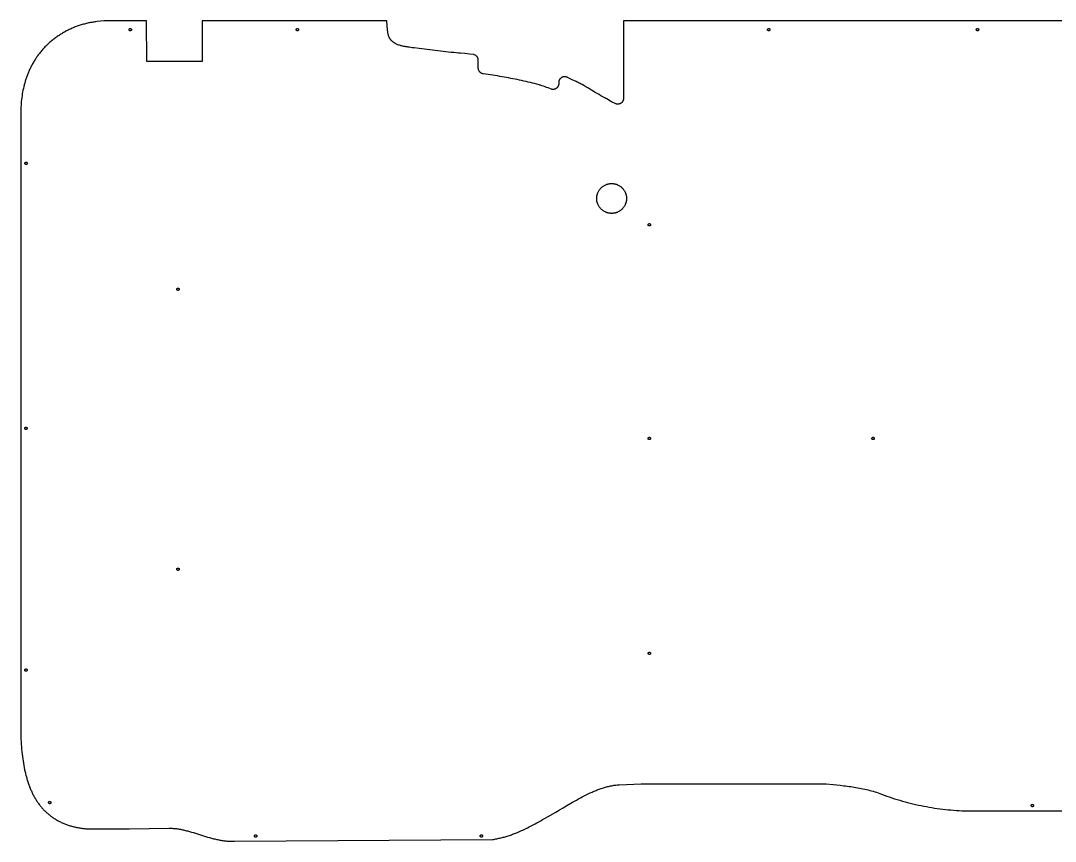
# Model space of a CAD drawing. Extents: x 139 to 9870, y -9196 to -71.
# Drawn here: x 4610 to 6344, y -2770 to -1395 of the extents above; entities that cross this region are included whole.
import ezdxf

# ---------------------------------------------------------------- set-up
doc = ezdxf.new("R2010")
doc.units = 0
doc.layers.add('Default_Layer', color=1, linetype='CONTINUOUS')

msp = doc.modelspace()

# ---------------------------------------------------------------- linework, layer by layer
at = {"layer": 'Default_Layer'}
msp.add_lwpolyline([(6407.9, -1394.9), (6014, -1394.8), (5620, -1394.8), (5619.9, -1458.7), (5619.9, -1524), (5619.9, -1524.8), (5619.9, -1525.5), (5619.8, -1526.2), (5619.7, -1526.9), (5619.5, -1527.5), (5619.4, -1528.2), (5619.2, -1528.8), (5618.9, -1529.3), (5618.6, -1529.9), (5618.3, -1530.4), (5618, -1530.9), (5617.6, -1531.4), (5617.3, -1531.8), (5616.9, -1532.2), (5616.4, -1532.6), (5616, -1533), (5615.5, -1533.3), (5615, -1533.6), (5614.5, -1533.8), (5614, -1534.1), (5613.5, -1534.3), (5612.9, -1534.4), (5612.4, -1534.6), (5611.8, -1534.6), (5611.3, -1534.7), (5610.7, -1534.7), (5610.1, -1534.7), (5609.5, -1534.7), (5608.9, -1534.6), (5608.4, -1534.5), (5607.8, -1534.3), (5607.2, -1534.1), (5600, -1530.6), (5591.8, -1525.9), (5591.9, -1525.8), (5590.2, -1525), (5588.6, -1524.1), (5585.4, -1522.3), (5582.2, -1520.5), (5579, -1518.7), (5575.9, -1516.8), (5572.7, -1514.9), (5566.4, -1511.1), (5563.2, -1509.2), (5560.1, -1507.3), (5556.9, -1505.5), (5553.7, -1503.7), (5550.5, -1501.9), (5548.9, -1501), (5547.3, -1500.2), (5545.6, -1499.3), (5544, -1498.5), (5542.4, -1497.7), (5540.7, -1496.9), (5533.9, -1493.7), (5527, -1490.4), (5526.5, -1490.1), (5526, -1489.9), (5525.6, -1489.7), (5525.2, -1489.5), (5524.5, -1489.2), (5523.9, -1489), (5523.2, -1488.9), (5522.8, -1488.8), (5522.3, -1488.7), (5521.8, -1488.7), (5521.3, -1488.7), (5520.7, -1488.7), (5519.9, -1488.8), (5519.2, -1488.9), (5518.4, -1489.1), (5517.9, -1489.3), (5517.3, -1489.5), (5516.7, -1489.8), (5516.2, -1490.1), (5515.7, -1490.4), (5515.2, -1490.8), (5514.7, -1491.2), (5514.2, -1491.6), (5513.8, -1492.1), (5513.4, -1492.5), (5513, -1493), (5512.7, -1493.6), (5512.4, -1494.1), (5512.1, -1494.7), (5511.9, -1495.2), (5511.7, -1495.8), (5511.6, -1496.2), (5511.5, -1496.6), (5511.4, -1497), (5511.4, -1497.5), (5511.4, -1499.9), (5511.4, -1501.7), (5511.2, -1502.4), (5511.1, -1503), (5510.9, -1503.6), (5510.6, -1504.1), (5510.4, -1504.6), (5510.1, -1505.2), (5509.8, -1505.7), (5509.4, -1506.1), (5509.1, -1506.6), (5508.6, -1507.1), (5508.1, -1507.6), (5507.6, -1508), (5507, -1508.4), (5506.5, -1508.7), (5505.9, -1509.1), (5505.2, -1509.3), (5504.6, -1509.6), (5503.9, -1509.8), (5503.2, -1509.9), (5502.4, -1510), (5502, -1510), (5501.5, -1510), (5500.9, -1510), (5500.2, -1510), (5499.6, -1509.9), (5499, -1509.7), (5499, -1509.7), (5496.4, -1508.7), (5493.7, -1507.6), (5491.1, -1506.6), (5488.4, -1505.7), (5485.8, -1504.7), (5483.3, -1503.9), (5480.8, -1503.1), (5479.6, -1502.7), (5478.4, -1502.4), (5474.4, -1501.3), (5470.5, -1500.3), (5467.3, -1499.4), (5464, -1498.6), (5460.3, -1497.7), (5456.6, -1496.9), (5452.8, -1496), (5449.1, -1495.2), (5445.5, -1494.4), (5441.9, -1493.6), (5438.3, -1492.9), (5434.6, -1492.2), (5431, -1491.5), (5427.4, -1490.8), (5423.7, -1490.1), (5420.1, -1489.5), (5416.3, -1488.8), (5412.4, -1488.2), (5408.6, -1487.5), (5404.8, -1486.9), (5400.9, -1486.3), (5397.1, -1485.8), (5393.2, -1485.2), (5389.4, -1484.7), (5384.6, -1484), (5384.2, -1483.9), (5383.8, -1483.8), (5383.4, -1483.6), (5383, -1483.5), (5382.6, -1483.3), (5382.2, -1483.1), (5381.8, -1482.9), (5381.5, -1482.7), (5381.1, -1482.5), (5380.8, -1482.2), (5380.4, -1482), (5380.1, -1481.7), (5379.8, -1481.4), (5379.5, -1481.1), (5379.2, -1480.8), (5378.9, -1480.5), (5378.6, -1480.2), (5378.4, -1479.8), (5378.2, -1479.5), (5377.9, -1479.1), (5377.7, -1478.7), (5377.5, -1478.4), (5377.3, -1478), (5377.2, -1477.6), (5377, -1477.2), (5376.9, -1476.8), (5376.8, -1476.3), (5376.7, -1475.9), (5376.7, -1475.5), (5376.6, -1475.1), (5376.6, -1474.6), (5376.6, -1474.2), (5376.6, -1473.9), (5376.6, -1462.7), (5376.6, -1460.6), (5376.6, -1460.6), (5376.6, -1460.2), (5376.5, -1459.3), (5376.3, -1458.7), (5376.2, -1458.2), (5376, -1457.6), (5375.7, -1457.1), (5375.5, -1456.6), (5375.2, -1456.1), (5374.9, -1455.6), (5374.5, -1455.1), (5374.1, -1454.6), (5373.5, -1454.1), (5373, -1453.6), (5372.4, -1453.1), (5371.8, -1452.7), (5371.1, -1452.4), (5370.4, -1452.1), (5369.8, -1451.8), (5369.3, -1451.7), (5368.9, -1451.6), (5361.6, -1450.8), (5354.2, -1450), (5347, -1449.3), (5343.5, -1449), (5340.2, -1448.7), (5335.8, -1448.3), (5331.3, -1447.9), (5326.8, -1447.5), (5322.4, -1447), (5317.9, -1446.5), (5313.4, -1446), (5304.5, -1444.9), (5295.6, -1443.8), (5286.6, -1442.7), (5277.7, -1441.6), (5268.8, -1440.5), (5267.4, -1440.3), (5266, -1440.1), (5263.3, -1439.7), (5260.5, -1439.2), (5259.2, -1439), (5257.8, -1438.8), (5256.5, -1438.6), (5255.2, -1438.5), (5253.9, -1438.3), (5252.5, -1438.1), (5251.2, -1437.8), (5249.9, -1437.5), (5248.5, -1437.2), (5247.2, -1436.9), (5245.9, -1436.5), (5244.5, -1436.1), (5243.2, -1435.7), (5241.9, -1435.2), (5240.7, -1434.6), (5239.4, -1434.1), (5238.2, -1433.5), (5237, -1432.8), (5235.9, -1432.1), (5235.3, -1431.7), (5234.8, -1431.4), (5234.2, -1431), (5233.7, -1430.6), (5233.2, -1430.2), (5232.7, -1429.7), (5232.2, -1429.3), (5231.7, -1428.8), (5231.2, -1428.4), (5230.8, -1427.9), (5230.4, -1427.4), (5229.9, -1426.9), (5229.5, -1426.3), (5229.1, -1425.8), (5228.7, -1425.2), (5228.4, -1424.7), (5228, -1424.1), (5227.7, -1423.5), (5227.4, -1422.9), (5227.1, -1422.3), (5226.8, -1421.6), (5226.5, -1421), (5226.3, -1420.3), (5226.1, -1419.6), (5225.8, -1418.9), (5225.7, -1418.1), (5225.5, -1417.4), (5225.4, -1416.6), (5225.2, -1415.9), (5225.1, -1415.1), (5223.7, -1403.5), (5223.1, -1394.9), (4913.9, -1394.9), (4913.8, -1463.4), (4821.1, -1463.4), (4820.4, -1395.2), (4748.9, -1394.9), (4737.5, -1396.4), (4735.7, -1396.6), (4733.9, -1396.8), (4732.1, -1397.1), (4730.4, -1397.3), (4728.6, -1397.6), (4726.8, -1398), (4725.1, -1398.3), (4723.3, -1398.7), (4721.6, -1399.1), (4719.8, -1399.5), (4718.1, -1399.9), (4716.3, -1400.4), (4714.6, -1400.8), (4712.9, -1401.3), (4711.2, -1401.8), (4709.5, -1402.4), (4707.7, -1402.9), (4706, -1403.5), (4704.3, -1404.1), (4702.7, -1404.8), (4701, -1405.4), (4699.3, -1406.1), (4697.6, -1406.8), (4696, -1407.5), (4694.3, -1408.2), (4692.7, -1408.9), (4691.1, -1409.7), (4689.4, -1410.5), (4687.8, -1411.3), (4686.2, -1412.1), (4684.6, -1413), (4683.1, -1413.9), (4681.5, -1414.7), (4679.9, -1415.6), (4678.4, -1416.6), (4676.9, -1417.5), (4675.3, -1418.5), (4673.8, -1419.5), (4672.3, -1420.4), (4670.8, -1421.5), (4669.4, -1422.5), (4667.9, -1423.6), (4666.5, -1424.6), (4665, -1425.7), (4663.6, -1426.8), (4662.2, -1427.9), (4660.8, -1429.1), (4659.5, -1430.3), (4658.1, -1431.4), (4656.8, -1432.6), (4655.5, -1433.8), (4654.2, -1435.1), (4652.9, -1436.3), (4651.6, -1437.6), (4650.3, -1438.8), (4649.1, -1440.1), (4647.9, -1441.5), (4646.7, -1442.8), (4645.5, -1444.1), (4644.3, -1445.5), (4643.2, -1446.9), (4642, -1448.2), (4640.9, -1449.7), (4639.8, -1451.1), (4638.9, -1452.3), (4638, -1453.6), (4637.1, -1454.9), (4636.2, -1456.2), (4635.3, -1457.5), (4634.4, -1458.8), (4633.6, -1460.1), (4632.8, -1461.5), (4631.9, -1462.8), (4631.1, -1464.2), (4630.4, -1465.6), (4629.6, -1466.9), (4628.8, -1468.3), (4628.1, -1469.7), (4627.4, -1471.1), (4626.6, -1472.5), (4626, -1473.9), (4625.3, -1475.4), (4624.6, -1476.8), (4624, -1478.2), (4623.3, -1479.7), (4622.7, -1481.1), (4622.1, -1482.6), (4621.5, -1484.1), (4620.9, -1485.5), (4620.4, -1487), (4619.8, -1488.5), (4619.3, -1490), (4618.8, -1491.5), (4618.3, -1493), (4617.8, -1494.5), (4617.3, -1496), (4616.9, -1497.6), (4616.4, -1499.1), (4616, -1500.6), (4615.6, -1502.1), (4615.2, -1503.7), (4614.8, -1505.2), (4614.1, -1508.3), (4613.4, -1511.4), (4612.8, -1514.5), (4612.3, -1517.6), (4611.8, -1520.8), (4611.3, -1523.9), (4611, -1527), (4610.6, -1530.2), (4610.4, -1533.3), (4610.2, -1536.5), (4610, -1539.6), (4609.9, -1542.7), (4609.9, -1545.9), (4609.7, -2070.1), (4609.6, -2594.4), (4610, -2594.4), (4610.1, -2598.7), (4610.3, -2603), (4610.6, -2607.2), (4610.9, -2611.4), (4611.2, -2615.5), (4611.6, -2619.6), (4612, -2623.6), (4612.5, -2627.5), (4613, -2631.4), (4613.5, -2635.2), (4614.1, -2639), (4614.7, -2642.7), (4615.4, -2646.3), (4616.2, -2649.9), (4617, -2653.5), (4617.4, -2655.2), (4617.8, -2656.9), (4618.2, -2658.7), (4618.7, -2660.4), (4619.1, -2662), (4619.6, -2663.7), (4620.1, -2665.4), (4620.6, -2667), (4621.1, -2668.6), (4621.6, -2670.2), (4622.1, -2671.8), (4622.7, -2673.4), (4623.2, -2675), (4623.8, -2676.5), (4624.4, -2678.1), (4625, -2679.6), (4625.6, -2681.1), (4626.2, -2682.6), (4626.8, -2684.1), (4627.5, -2685.5), (4628.1, -2687), (4628.8, -2688.4), (4629.5, -2689.8), (4630.2, -2691.2), (4630.9, -2692.6), (4631.6, -2693.9), (4632.4, -2695.3), (4633.1, -2696.6), (4633.9, -2697.9), (4634.7, -2699.2), (4635.5, -2700.5), (4636.3, -2701.8), (4637.1, -2703.1), (4637.9, -2704.3), (4638.8, -2705.5), (4639.6, -2706.7), (4640.5, -2707.9), (4641.4, -2709.1), (4642.3, -2710.2), (4643.2, -2711.4), (4644.2, -2712.5), (4645.1, -2713.6), (4646.1, -2714.7), (4647.1, -2715.8), (4648, -2716.9), (4649, -2717.9), (4650.1, -2718.9), (4651.1, -2720), (4652.1, -2721), (4653.2, -2721.9), (4654.3, -2722.9), (4655.4, -2723.8), (4656.5, -2724.8), (4657.6, -2725.7), (4658.8, -2726.6), (4659.9, -2727.5), (4661.1, -2728.3), (4662.3, -2729.2), (4663.5, -2730), (4664.7, -2730.8), (4665.9, -2731.6), (4667.1, -2732.4), (4668.4, -2733.2), (4669.7, -2733.9), (4671, -2734.7), (4672.3, -2735.4), (4673.6, -2736.1), (4674.9, -2736.7), (4676.3, -2737.4), (4677.7, -2738.1), (4679.1, -2738.7), (4680.5, -2739.3), (4681.9, -2739.9), (4683.3, -2740.5), (4684.8, -2741), (4686.2, -2741.6), (4687.7, -2742.1), (4689.2, -2742.6), (4690.7, -2743.1), (4692.2, -2743.6), (4693.8, -2744), (4695.4, -2744.5), (4696.9, -2744.9), (4698.5, -2745.3), (4700.2, -2745.7), (4701.8, -2746), (4703.4, -2746.4), (4705.1, -2746.7), (4706.8, -2747), (4708.5, -2747.3), (4710.2, -2747.6), (4711.9, -2747.9), (4713.7, -2748.1), (4715.5, -2748.3), (4717.2, -2748.6), (4719, -2748.7), (4720.9, -2748.9), (4722.7, -2749.1), (4791.5, -2749.1), (4858.3, -2747.8), (4858.3, -2747.7), (4860.1, -2747.8), (4861.8, -2747.8), (4863.6, -2747.9), (4865.3, -2748.1), (4867.1, -2748.2), (4868.8, -2748.4), (4870.5, -2748.6), (4872.3, -2748.9), (4874, -2749.1), (4875.7, -2749.4), (4877.4, -2749.7), (4879.1, -2750), (4880.9, -2750.4), (4882.6, -2750.8), (4884.3, -2751.2), (4886, -2751.6), (4887.6, -2752), (4889.3, -2752.4), (4892.7, -2753.3), (4896.1, -2754.3), (4899.4, -2755.3), (4902.8, -2756.3), (4906.1, -2757.4), (4912.8, -2759.5), (4916.2, -2760.5), (4919.5, -2761.6), (4922.9, -2762.6), (4926.2, -2763.6), (4929.6, -2764.5), (4933, -2765.4), (4934.7, -2765.8), (4936.4, -2766.2), (4938.1, -2766.6), (4939.8, -2767), (4941.5, -2767.4), (4943.2, -2767.7), (4944.9, -2768), (4946.6, -2768.3), (4948.3, -2768.6), (4950.1, -2768.8), (4951.8, -2769), (4953.5, -2769.2), (4955.3, -2769.4), (4957, -2769.5), (4958.8, -2769.6), (4960.6, -2769.7), (4962.3, -2769.8), (4964.1, -2769.8), (4965.9, -2769.8), (4967.7, -2769.7), (5400.4, -2766.8), (5400.4, -2766.7), (5402.2, -2766.5), (5404, -2766.2), (5405.8, -2765.9), (5407.6, -2765.5), (5409.4, -2765.2), (5411.1, -2764.8), (5412.9, -2764.4), (5414.7, -2764), (5416.4, -2763.5), (5418.2, -2763.1), (5419.9, -2762.6), (5421.7, -2762.1), (5423.4, -2761.6), (5425.2, -2761), (5426.9, -2760.5), (5428.6, -2759.9), (5430.3, -2759.3), (5432, -2758.7), (5433.7, -2758.1), (5435.4, -2757.5), (5437.1, -2756.8), (5438.8, -2756.2), (5442.2, -2754.8), (5445.5, -2753.4), (5448.9, -2751.9), (5452.2, -2750.4), (5455.5, -2748.9), (5458.8, -2747.3), (5462, -2745.7), (5465.3, -2744), (5468.5, -2742.3), (5471.7, -2740.6), (5474.9, -2738.8), (5478.1, -2737.1), (5481.3, -2735.3), (5484.4, -2733.5), (5487.6, -2731.7), (5493.9, -2728.1), (5506.3, -2720.9), (5509.4, -2719.1), (5512.5, -2717.3), (5518.8, -2713.6), (5525.1, -2709.8), (5531.5, -2706.1), (5534.7, -2704.2), (5537.9, -2702.4), (5541.1, -2700.6), (5544.4, -2698.7), (5547.6, -2697), (5550.9, -2695.2), (5554.2, -2693.5), (5557.5, -2691.9), (5560.8, -2690.2), (5564.1, -2688.7), (5565.8, -2687.9), (5567.5, -2687.2), (5569.1, -2686.4), (5570.8, -2685.7), (5572.5, -2685), (5574.2, -2684.4), (5575.9, -2683.7), (5577.6, -2683), (5579.3, -2682.4), (5581, -2681.8), (5582.7, -2681.2), (5584.5, -2680.7), (5586.2, -2680.1), (5587.9, -2679.6), (5589.7, -2679.1), (5591.4, -2678.6), (5593.1, -2678.2), (5594.9, -2677.7), (5596.6, -2677.3), (5598.4, -2677), (5600.2, -2676.6), (5602, -2676.3), (5603.7, -2676), (5605.5, -2675.7), (5607.3, -2675.5), (5609.1, -2675.3), (5610.9, -2675.1), (5612.7, -2674.9), (5649.6, -2673.7), (5959.5, -2673.7), (5959.7, -2673.7), (5971.4, -2674.8), (5977.2, -2675.3), (5983.1, -2676), (5989, -2676.6), (5992, -2677), (5994.9, -2677.3), (5997.9, -2677.7), (6000.8, -2678.1), (6003.7, -2678.6), (6006.7, -2679), (6009.6, -2679.5), (6012.5, -2680), (6015.5, -2680.5), (6018.4, -2681.1), (6021.3, -2681.7), (6024.2, -2682.3), (6027.1, -2683), (6029.9, -2683.7), (6032.8, -2684.4), (6035.6, -2685.2), (6038.5, -2686), (6041.3, -2686.8), (6044.1, -2687.7), (6046.9, -2688.7), (6049.7, -2689.7), (6052.5, -2690.7), (6056.8, -2692.4), (6061.1, -2694), (6065.4, -2695.5), (6069.8, -2697), (6074.1, -2698.4), (6078.5, -2699.8), (6082.9, -2701.1), (6087.3, -2702.4), (6091.8, -2703.7), (6096.2, -2704.8), (6100.6, -2706), (6105.1, -2707), (6109.6, -2708.1), (6114.1, -2709.1), (6118.6, -2710), (6123.1, -2710.9), (6127.6, -2711.7), (6132.1, -2712.5), (6136.7, -2713.3), (6141.2, -2714), (6145.8, -2714.6), (6150.3, -2715.2), (6154.9, -2715.8), (6159.5, -2716.3), (6164.1, -2716.8), (6168.7, -2717.2), (6173.2, -2717.6), (6177.8, -2718), (6182.4, -2718.3), (6187, -2718.5), (6191.6, -2718.7), (6196.2, -2718.9), (6493.3, -2718.9, 0.414214)], format="xyb", dxfattribs=at)
for points in [[(4795.3, -1409.8), (4795.3, -1410.1), (4795.3, -1410.3), (4795.2, -1410.4), (4795.1, -1410.6), (4795.1, -1410.8), (4795, -1411), (4794.8, -1411.1), (4794.7, -1411.3), (4794.6, -1411.4), (4794.4, -1411.5), (4794.3, -1411.6), (4794.1, -1411.7), (4793.9, -1411.8), (4793.7, -1411.8), (4793.5, -1411.8), (4793.3, -1411.8), (4793.1, -1411.8), (4792.9, -1411.8), (4792.7, -1411.8), (4792.5, -1411.7), (4792.4, -1411.6), (4792.2, -1411.5), (4792, -1411.4), (4791.9, -1411.3), (4791.8, -1411.1), (4791.6, -1411), (4791.5, -1410.8), (4791.5, -1410.6), (4791.4, -1410.4), (4791.3, -1410.3), (4791.3, -1410.1), (4791.3, -1409.8), (4791.3, -1409.6), (4791.3, -1409.4), (4791.4, -1409.3), (4791.5, -1409.1), (4791.5, -1408.9), (4791.6, -1408.7), (4791.8, -1408.6), (4791.9, -1408.4), (4792, -1408.3), (4792.2, -1408.2), (4792.4, -1408.1), (4792.5, -1408), (4792.7, -1407.9), (4792.9, -1407.9), (4793.1, -1407.9), (4793.3, -1407.8), (4793.5, -1407.9), (4793.7, -1407.9), (4793.9, -1407.9), (4794.1, -1408), (4794.3, -1408.1), (4794.4, -1408.2), (4794.6, -1408.3), (4794.7, -1408.4), (4794.8, -1408.6), (4795, -1408.7), (4795.1, -1408.9), (4795.1, -1409.1), (4795.2, -1409.3), (4795.3, -1409.4), (4795.3, -1409.6), (4795.3, -1409.8)], [(5075.3, -1409.8), (5075.3, -1410.1), (5075.3, -1410.3), (5075.2, -1410.4), (5075.1, -1410.6), (5075.1, -1410.8), (5075, -1411), (5074.8, -1411.1), (5074.7, -1411.3), (5074.6, -1411.4), (5074.4, -1411.5), (5074.3, -1411.6), (5074.1, -1411.7), (5073.9, -1411.8), (5073.7, -1411.8), (5073.5, -1411.8), (5073.3, -1411.8), (5073.1, -1411.8), (5072.9, -1411.8), (5072.7, -1411.8), (5072.5, -1411.7), (5072.4, -1411.6), (5072.2, -1411.5), (5072, -1411.4), (5071.9, -1411.3), (5071.8, -1411.1), (5071.6, -1411), (5071.5, -1410.8), (5071.5, -1410.6), (5071.4, -1410.4), (5071.3, -1410.3), (5071.3, -1410.1), (5071.3, -1409.8), (5071.3, -1409.6), (5071.3, -1409.4), (5071.4, -1409.3), (5071.5, -1409.1), (5071.5, -1408.9), (5071.6, -1408.7), (5071.8, -1408.6), (5071.9, -1408.4), (5072, -1408.3), (5072.2, -1408.2), (5072.4, -1408.1), (5072.5, -1408), (5072.7, -1407.9), (5072.9, -1407.9), (5073.1, -1407.9), (5073.3, -1407.8), (5073.5, -1407.9), (5073.7, -1407.9), (5073.9, -1407.9), (5074.1, -1408), (5074.3, -1408.1), (5074.4, -1408.2), (5074.6, -1408.3), (5074.7, -1408.4), (5074.8, -1408.6), (5075, -1408.7), (5075.1, -1408.9), (5075.1, -1409.1), (5075.2, -1409.3), (5075.3, -1409.4), (5075.3, -1409.6), (5075.3, -1409.8)], [(5865.3, -1409.8), (5865.3, -1410.1), (5865.3, -1410.3), (5865.2, -1410.4), (5865.1, -1410.6), (5865.1, -1410.8), (5865, -1411), (5864.8, -1411.1), (5864.7, -1411.3), (5864.6, -1411.4), (5864.4, -1411.5), (5864.3, -1411.6), (5864.1, -1411.7), (5863.9, -1411.8), (5863.7, -1411.8), (5863.5, -1411.8), (5863.3, -1411.8), (5863.1, -1411.8), (5862.9, -1411.8), (5862.7, -1411.8), (5862.5, -1411.7), (5862.4, -1411.6), (5862.2, -1411.5), (5862, -1411.4), (5861.9, -1411.3), (5861.8, -1411.1), (5861.6, -1411), (5861.5, -1410.8), (5861.5, -1410.6), (5861.4, -1410.4), (5861.3, -1410.3), (5861.3, -1410.1), (5861.3, -1409.8), (5861.3, -1409.6), (5861.3, -1409.4), (5861.4, -1409.3), (5861.5, -1409.1), (5861.5, -1408.9), (5861.6, -1408.7), (5861.8, -1408.6), (5861.9, -1408.4), (5862, -1408.3), (5862.2, -1408.2), (5862.4, -1408.1), (5862.5, -1408), (5862.7, -1407.9), (5862.9, -1407.9), (5863.1, -1407.9), (5863.3, -1407.8), (5863.5, -1407.9), (5863.7, -1407.9), (5863.9, -1407.9), (5864.1, -1408), (5864.3, -1408.1), (5864.4, -1408.2), (5864.6, -1408.3), (5864.7, -1408.4), (5864.8, -1408.6), (5865, -1408.7), (5865.1, -1408.9), (5865.1, -1409.1), (5865.2, -1409.3), (5865.3, -1409.4), (5865.3, -1409.6), (5865.3, -1409.8)], [(6215.3, -1409.8), (6215.3, -1410.1), (6215.3, -1410.3), (6215.2, -1410.4), (6215.1, -1410.6), (6215.1, -1410.8), (6215, -1411), (6214.8, -1411.1), (6214.7, -1411.3), (6214.6, -1411.4), (6214.4, -1411.5), (6214.3, -1411.6), (6214.1, -1411.7), (6213.9, -1411.8), (6213.7, -1411.8), (6213.5, -1411.8), (6213.3, -1411.8), (6213.1, -1411.8), (6212.9, -1411.8), (6212.7, -1411.8), (6212.5, -1411.7), (6212.4, -1411.6), (6212.2, -1411.5), (6212, -1411.4), (6211.9, -1411.3), (6211.8, -1411.1), (6211.6, -1411), (6211.5, -1410.8), (6211.5, -1410.6), (6211.4, -1410.4), (6211.3, -1410.3), (6211.3, -1410.1), (6211.3, -1409.8), (6211.3, -1409.6), (6211.3, -1409.4), (6211.4, -1409.3), (6211.5, -1409.1), (6211.5, -1408.9), (6211.6, -1408.7), (6211.8, -1408.6), (6211.9, -1408.4), (6212, -1408.3), (6212.2, -1408.2), (6212.4, -1408.1), (6212.5, -1408), (6212.7, -1407.9), (6212.9, -1407.9), (6213.1, -1407.9), (6213.3, -1407.8), (6213.5, -1407.9), (6213.7, -1407.9), (6213.9, -1407.9), (6214.1, -1408), (6214.3, -1408.1), (6214.4, -1408.2), (6214.6, -1408.3), (6214.7, -1408.4), (6214.8, -1408.6), (6215, -1408.7), (6215.1, -1408.9), (6215.1, -1409.1), (6215.2, -1409.3), (6215.3, -1409.4), (6215.3, -1409.6), (6215.3, -1409.8)], [(4620.6, -1633.8), (4620.6, -1634.1), (4620.5, -1634.3), (4620.5, -1634.4), (4620.4, -1634.6), (4620.3, -1634.8), (4620.2, -1635), (4620.1, -1635.1), (4620, -1635.3), (4619.9, -1635.4), (4619.7, -1635.5), (4619.5, -1635.6), (4619.4, -1635.7), (4619.2, -1635.8), (4619, -1635.8), (4618.8, -1635.8), (4618.6, -1635.8), (4618.4, -1635.8), (4618.2, -1635.8), (4618, -1635.8), (4617.8, -1635.7), (4617.6, -1635.6), (4617.5, -1635.5), (4617.3, -1635.4), (4617.2, -1635.3), (4617, -1635.1), (4616.9, -1635), (4616.8, -1634.8), (4616.7, -1634.6), (4616.7, -1634.4), (4616.6, -1634.3), (4616.6, -1634.1), (4616.6, -1633.8), (4616.6, -1633.6), (4616.6, -1633.4), (4616.7, -1633.3), (4616.7, -1633.1), (4616.8, -1632.9), (4616.9, -1632.7), (4617, -1632.6), (4617.2, -1632.4), (4617.3, -1632.3), (4617.5, -1632.2), (4617.6, -1632.1), (4617.8, -1632), (4618, -1631.9), (4618.2, -1631.9), (4618.4, -1631.9), (4618.6, -1631.8), (4618.8, -1631.9), (4619, -1631.9), (4619.2, -1631.9), (4619.4, -1632), (4619.5, -1632.1), (4619.7, -1632.2), (4619.9, -1632.3), (4620, -1632.4), (4620.1, -1632.6), (4620.2, -1632.7), (4620.3, -1632.9), (4620.4, -1633.1), (4620.5, -1633.3), (4620.5, -1633.4), (4620.6, -1633.6), (4620.6, -1633.8)], [(5625, -1692.7), (5625, -1693.3), (5625, -1694), (5624.9, -1694.6), (5624.9, -1695.2), (5624.8, -1695.9), (5624.7, -1696.5), (5624.6, -1697.1), (5624.5, -1697.7), (5624.4, -1698.3), (5624.2, -1698.9), (5624.1, -1699.5), (5623.9, -1700.1), (5623.7, -1700.7), (5623.5, -1701.3), (5623.3, -1701.9), (5623, -1702.4), (5622.5, -1703.5), (5622, -1704.6), (5621.4, -1705.7), (5620.7, -1706.7), (5620, -1707.6), (5619.3, -1708.6), (5618.5, -1709.5), (5617.7, -1710.4), (5616.8, -1711.2), (5615.9, -1712), (5615, -1712.7), (5614, -1713.4), (5613, -1714.1), (5611.9, -1714.7), (5610.8, -1715.2), (5609.7, -1715.7), (5609.2, -1716), (5608.6, -1716.2), (5608, -1716.4), (5607.4, -1716.6), (5606.9, -1716.7), (5606.3, -1716.9), (5605.7, -1717.1), (5605, -1717.2), (5604.4, -1717.3), (5603.8, -1717.4), (5603.2, -1717.5), (5602.6, -1717.6), (5601.9, -1717.6), (5601.3, -1717.7), (5600.7, -1717.7), (5600, -1717.7), (5599.4, -1717.7), (5598.7, -1717.7), (5598.1, -1717.6), (5597.5, -1717.6), (5596.8, -1717.5), (5596.2, -1717.4), (5595.6, -1717.3), (5595, -1717.2), (5594.4, -1717.1), (5593.8, -1716.9), (5593.2, -1716.7), (5592.6, -1716.6), (5592, -1716.4), (5591.4, -1716.2), (5590.8, -1716), (5590.3, -1715.7), (5589.2, -1715.2), (5588.1, -1714.7), (5587, -1714.1), (5586, -1713.4), (5585.1, -1712.7), (5584.1, -1712), (5583.2, -1711.2), (5582.3, -1710.4), (5581.5, -1709.5), (5580.7, -1708.6), (5580, -1707.6), (5579.3, -1706.7), (5578.6, -1705.7), (5578, -1704.6), (5577.5, -1703.5), (5577, -1702.4), (5576.7, -1701.9), (5576.5, -1701.3), (5576.3, -1700.7), (5576.1, -1700.1), (5576, -1699.5), (5575.8, -1698.9), (5575.6, -1698.3), (5575.5, -1697.7), (5575.4, -1697.1), (5575.3, -1696.5), (5575.2, -1695.9), (5575.1, -1695.2), (5575.1, -1694.6), (5575, -1694), (5575, -1693.3), (5575, -1692.7), (5575, -1692), (5575, -1691.4), (5575.1, -1690.8), (5575.1, -1690.1), (5575.2, -1689.5), (5575.3, -1688.9), (5575.4, -1688.3), (5575.5, -1687.7), (5575.6, -1687), (5575.8, -1686.4), (5576, -1685.8), (5576.1, -1685.3), (5576.3, -1684.7), (5576.5, -1684.1), (5576.7, -1683.5), (5577, -1683), (5577.5, -1681.9), (5578, -1680.8), (5578.6, -1679.7), (5579.3, -1678.7), (5580, -1677.7), (5580.7, -1676.8), (5581.5, -1675.9), (5582.3, -1675), (5583.2, -1674.2), (5584.1, -1673.4), (5585.1, -1672.7), (5586, -1672), (5587, -1671.3), (5588.1, -1670.7), (5589.2, -1670.2), (5590.3, -1669.7), (5590.8, -1669.4), (5591.4, -1669.2), (5592, -1669), (5592.6, -1668.8), (5593.2, -1668.6), (5593.8, -1668.5), (5594.4, -1668.3), (5595, -1668.2), (5595.6, -1668.1), (5596.2, -1668), (5596.8, -1667.9), (5597.5, -1667.8), (5598.1, -1667.8), (5598.7, -1667.7), (5599.4, -1667.7), (5600, -1667.7), (5600.7, -1667.7), (5601.3, -1667.7), (5601.9, -1667.8), (5602.6, -1667.8), (5603.2, -1667.9), (5603.8, -1668), (5604.4, -1668.1), (5605, -1668.2), (5605.7, -1668.3), (5606.3, -1668.5), (5606.9, -1668.6), (5607.4, -1668.8), (5608, -1669), (5608.6, -1669.2), (5609.2, -1669.4), (5609.7, -1669.7), (5610.8, -1670.2), (5611.9, -1670.7), (5613, -1671.3), (5614, -1672), (5615, -1672.7), (5615.9, -1673.4), (5616.8, -1674.2), (5617.7, -1675), (5618.5, -1675.9), (5619.3, -1676.8), (5620, -1677.7), (5620.7, -1678.7), (5621.4, -1679.7), (5622, -1680.8), (5622.5, -1681.9), (5623, -1683), (5623.3, -1683.5), (5623.5, -1684.1), (5623.7, -1684.7), (5623.9, -1685.3), (5624.1, -1685.8), (5624.2, -1686.4), (5624.4, -1687), (5624.5, -1687.7), (5624.6, -1688.3), (5624.7, -1688.9), (5624.8, -1689.5), (5624.9, -1690.1), (5624.9, -1690.8), (5625, -1691.4), (5625, -1692), (5625, -1692.7)], [(5665.3, -1736.8), (5665.3, -1737.1), (5665.3, -1737.3), (5665.2, -1737.4), (5665.1, -1737.6), (5665.1, -1737.8), (5665, -1738), (5664.8, -1738.1), (5664.7, -1738.3), (5664.6, -1738.4), (5664.4, -1738.5), (5664.3, -1738.6), (5664.1, -1738.7), (5663.9, -1738.8), (5663.7, -1738.8), (5663.5, -1738.8), (5663.3, -1738.8), (5663.1, -1738.8), (5662.9, -1738.8), (5662.7, -1738.8), (5662.5, -1738.7), (5662.4, -1738.6), (5662.2, -1738.5), (5662, -1738.4), (5661.9, -1738.3), (5661.8, -1738.1), (5661.6, -1738), (5661.5, -1737.8), (5661.5, -1737.6), (5661.4, -1737.4), (5661.3, -1737.3), (5661.3, -1737.1), (5661.3, -1736.8), (5661.3, -1736.6), (5661.3, -1736.4), (5661.4, -1736.3), (5661.5, -1736.1), (5661.5, -1735.9), (5661.6, -1735.7), (5661.8, -1735.6), (5661.9, -1735.4), (5662, -1735.3), (5662.2, -1735.2), (5662.4, -1735.1), (5662.5, -1735), (5662.7, -1734.9), (5662.9, -1734.9), (5663.1, -1734.9), (5663.3, -1734.8), (5663.5, -1734.9), (5663.7, -1734.9), (5663.9, -1734.9), (5664.1, -1735), (5664.3, -1735.1), (5664.4, -1735.2), (5664.6, -1735.3), (5664.7, -1735.4), (5664.8, -1735.6), (5665, -1735.7), (5665.1, -1735.9), (5665.1, -1736.1), (5665.2, -1736.3), (5665.3, -1736.4), (5665.3, -1736.6), (5665.3, -1736.8)], [(4875.3, -1844.8), (4875.3, -1845), (4875.2, -1845.2), (4875.2, -1845.4), (4875.1, -1845.6), (4875, -1845.8), (4874.9, -1845.9), (4874.8, -1846.1), (4874.7, -1846.2), (4874.5, -1846.4), (4874.4, -1846.5), (4874.2, -1846.6), (4874, -1846.7), (4873.9, -1846.7), (4873.7, -1846.8), (4873.5, -1846.8), (4873.3, -1846.8), (4873.1, -1846.8), (4872.9, -1846.8), (4872.7, -1846.7), (4872.5, -1846.7), (4872.3, -1846.6), (4872.1, -1846.5), (4872, -1846.4), (4871.8, -1846.2), (4871.7, -1846.1), (4871.6, -1845.9), (4871.5, -1845.8), (4871.4, -1845.6), (4871.4, -1845.4), (4871.3, -1845.2), (4871.3, -1845), (4871.3, -1844.8), (4871.3, -1844.6), (4871.3, -1844.4), (4871.4, -1844.2), (4871.4, -1844.1), (4871.5, -1843.9), (4871.6, -1843.7), (4871.7, -1843.6), (4871.8, -1843.4), (4872, -1843.3), (4872.1, -1843.2), (4872.3, -1843.1), (4872.5, -1843), (4872.7, -1842.9), (4872.9, -1842.9), (4873.1, -1842.8), (4873.3, -1842.8), (4873.5, -1842.8), (4873.7, -1842.9), (4873.9, -1842.9), (4874, -1843), (4874.2, -1843.1), (4874.4, -1843.2), (4874.5, -1843.3), (4874.7, -1843.4), (4874.8, -1843.6), (4874.9, -1843.7), (4875, -1843.9), (4875.1, -1844.1), (4875.2, -1844.2), (4875.2, -1844.4), (4875.3, -1844.6), (4875.3, -1844.8)], [(4620.4, -2077.8), (4620.4, -2078.1), (4620.3, -2078.3), (4620.3, -2078.4), (4620.2, -2078.6), (4620.1, -2078.8), (4620, -2079), (4619.9, -2079.1), (4619.8, -2079.3), (4619.7, -2079.4), (4619.5, -2079.5), (4619.3, -2079.6), (4619.2, -2079.7), (4619, -2079.8), (4618.8, -2079.8), (4618.6, -2079.8), (4618.4, -2079.8), (4618.2, -2079.8), (4618, -2079.8), (4617.8, -2079.8), (4617.6, -2079.7), (4617.4, -2079.6), (4617.3, -2079.5), (4617.1, -2079.4), (4617, -2079.3), (4616.8, -2079.1), (4616.7, -2079), (4616.6, -2078.8), (4616.5, -2078.6), (4616.5, -2078.4), (4616.4, -2078.3), (4616.4, -2078.1), (4616.4, -2077.8), (4616.4, -2077.6), (4616.4, -2077.4), (4616.5, -2077.3), (4616.5, -2077.1), (4616.6, -2076.9), (4616.7, -2076.7), (4616.8, -2076.6), (4617, -2076.4), (4617.1, -2076.3), (4617.3, -2076.2), (4617.4, -2076.1), (4617.6, -2076), (4617.8, -2075.9), (4618, -2075.9), (4618.2, -2075.9), (4618.4, -2075.8), (4618.6, -2075.9), (4618.8, -2075.9), (4619, -2075.9), (4619.2, -2076), (4619.3, -2076.1), (4619.5, -2076.2), (4619.7, -2076.3), (4619.8, -2076.4), (4619.9, -2076.6), (4620, -2076.7), (4620.1, -2076.9), (4620.2, -2077.1), (4620.3, -2077.3), (4620.3, -2077.4), (4620.4, -2077.6), (4620.4, -2077.8)], [(5665.3, -2094.8), (5665.3, -2095.1), (5665.3, -2095.3), (5665.2, -2095.4), (5665.1, -2095.6), (5665.1, -2095.8), (5665, -2096), (5664.8, -2096.1), (5664.7, -2096.3), (5664.6, -2096.4), (5664.4, -2096.5), (5664.3, -2096.6), (5664.1, -2096.7), (5663.9, -2096.8), (5663.7, -2096.8), (5663.5, -2096.8), (5663.3, -2096.8), (5663.1, -2096.8), (5662.9, -2096.8), (5662.7, -2096.8), (5662.5, -2096.7), (5662.4, -2096.6), (5662.2, -2096.5), (5662, -2096.4), (5661.9, -2096.3), (5661.8, -2096.1), (5661.6, -2096), (5661.5, -2095.8), (5661.5, -2095.6), (5661.4, -2095.4), (5661.3, -2095.3), (5661.3, -2095.1), (5661.3, -2094.8), (5661.3, -2094.6), (5661.3, -2094.4), (5661.4, -2094.3), (5661.5, -2094.1), (5661.5, -2093.9), (5661.6, -2093.7), (5661.8, -2093.6), (5661.9, -2093.4), (5662, -2093.3), (5662.2, -2093.2), (5662.4, -2093.1), (5662.5, -2093), (5662.7, -2092.9), (5662.9, -2092.9), (5663.1, -2092.9), (5663.3, -2092.8), (5663.5, -2092.9), (5663.7, -2092.9), (5663.9, -2092.9), (5664.1, -2093), (5664.3, -2093.1), (5664.4, -2093.2), (5664.6, -2093.3), (5664.7, -2093.4), (5664.8, -2093.6), (5665, -2093.7), (5665.1, -2093.9), (5665.1, -2094.1), (5665.2, -2094.3), (5665.3, -2094.4), (5665.3, -2094.6), (5665.3, -2094.8)], [(6040.3, -2094.8), (6040.3, -2095.1), (6040.3, -2095.3), (6040.2, -2095.4), (6040.1, -2095.6), (6040.1, -2095.8), (6040, -2096), (6039.8, -2096.1), (6039.7, -2096.3), (6039.6, -2096.4), (6039.4, -2096.5), (6039.3, -2096.6), (6039.1, -2096.7), (6038.9, -2096.8), (6038.7, -2096.8), (6038.5, -2096.8), (6038.3, -2096.8), (6038.1, -2096.8), (6037.9, -2096.8), (6037.7, -2096.8), (6037.5, -2096.7), (6037.4, -2096.6), (6037.2, -2096.5), (6037, -2096.4), (6036.9, -2096.3), (6036.8, -2096.1), (6036.6, -2096), (6036.5, -2095.8), (6036.5, -2095.6), (6036.4, -2095.4), (6036.3, -2095.3), (6036.3, -2095.1), (6036.3, -2094.8), (6036.3, -2094.6), (6036.3, -2094.4), (6036.4, -2094.3), (6036.5, -2094.1), (6036.5, -2093.9), (6036.6, -2093.7), (6036.8, -2093.6), (6036.9, -2093.4), (6037, -2093.3), (6037.2, -2093.2), (6037.4, -2093.1), (6037.5, -2093), (6037.7, -2092.9), (6037.9, -2092.9), (6038.1, -2092.9), (6038.3, -2092.8), (6038.5, -2092.9), (6038.7, -2092.9), (6038.9, -2092.9), (6039.1, -2093), (6039.3, -2093.1), (6039.4, -2093.2), (6039.6, -2093.3), (6039.7, -2093.4), (6039.8, -2093.6), (6040, -2093.7), (6040.1, -2093.9), (6040.1, -2094.1), (6040.2, -2094.3), (6040.3, -2094.4), (6040.3, -2094.6), (6040.3, -2094.8)], [(4875.3, -2313.9), (4875.3, -2314.1), (4875.2, -2314.3), (4875.2, -2314.5), (4875.1, -2314.7), (4875, -2314.8), (4874.9, -2315), (4874.8, -2315.1), (4874.7, -2315.3), (4874.5, -2315.4), (4874.4, -2315.5), (4874.2, -2315.6), (4874, -2315.7), (4873.9, -2315.8), (4873.7, -2315.8), (4873.5, -2315.9), (4873.3, -2315.9), (4873.1, -2315.9), (4872.9, -2315.8), (4872.7, -2315.8), (4872.5, -2315.7), (4872.3, -2315.6), (4872.2, -2315.5), (4872, -2315.4), (4871.9, -2315.3), (4871.7, -2315.1), (4871.6, -2315), (4871.5, -2314.8), (4871.4, -2314.7), (4871.4, -2314.5), (4871.3, -2314.3), (4871.3, -2314.1), (4871.3, -2313.9), (4871.3, -2313.7), (4871.3, -2313.5), (4871.4, -2313.3), (4871.4, -2313.1), (4871.5, -2312.9), (4871.6, -2312.8), (4871.7, -2312.6), (4871.9, -2312.5), (4872, -2312.3), (4872.2, -2312.2), (4872.3, -2312.1), (4872.5, -2312), (4872.7, -2312), (4872.9, -2311.9), (4873.1, -2311.9), (4873.3, -2311.9), (4873.5, -2311.9), (4873.7, -2311.9), (4873.9, -2312), (4874, -2312), (4874.2, -2312.1), (4874.4, -2312.2), (4874.5, -2312.3), (4874.7, -2312.5), (4874.8, -2312.6), (4874.9, -2312.8), (4875, -2312.9), (4875.1, -2313.1), (4875.2, -2313.3), (4875.2, -2313.5), (4875.3, -2313.7), (4875.3, -2313.9)], [(5665.3, -2454.8), (5665.3, -2455.1), (5665.3, -2455.3), (5665.2, -2455.4), (5665.1, -2455.6), (5665.1, -2455.8), (5665, -2456), (5664.8, -2456.1), (5664.7, -2456.3), (5664.6, -2456.4), (5664.4, -2456.5), (5664.3, -2456.6), (5664.1, -2456.7), (5663.9, -2456.8), (5663.7, -2456.8), (5663.5, -2456.8), (5663.3, -2456.8), (5663.1, -2456.8), (5662.9, -2456.8), (5662.7, -2456.8), (5662.5, -2456.7), (5662.4, -2456.6), (5662.2, -2456.5), (5662, -2456.4), (5661.9, -2456.3), (5661.8, -2456.1), (5661.6, -2456), (5661.5, -2455.8), (5661.5, -2455.6), (5661.4, -2455.4), (5661.3, -2455.3), (5661.3, -2455.1), (5661.3, -2454.8), (5661.3, -2454.6), (5661.3, -2454.4), (5661.4, -2454.3), (5661.5, -2454.1), (5661.5, -2453.9), (5661.6, -2453.7), (5661.8, -2453.6), (5661.9, -2453.4), (5662, -2453.3), (5662.2, -2453.2), (5662.4, -2453.1), (5662.5, -2453), (5662.7, -2452.9), (5662.9, -2452.9), (5663.1, -2452.9), (5663.3, -2452.8), (5663.5, -2452.9), (5663.7, -2452.9), (5663.9, -2452.9), (5664.1, -2453), (5664.3, -2453.1), (5664.4, -2453.2), (5664.6, -2453.3), (5664.7, -2453.4), (5664.8, -2453.6), (5665, -2453.7), (5665.1, -2453.9), (5665.1, -2454.1), (5665.2, -2454.3), (5665.3, -2454.4), (5665.3, -2454.6), (5665.3, -2454.8)], [(4620.5, -2482.8), (4620.4, -2483), (4620.4, -2483.2), (4620.4, -2483.4), (4620.3, -2483.6), (4620.2, -2483.8), (4620.1, -2483.9), (4620, -2484.1), (4619.9, -2484.2), (4619.7, -2484.4), (4619.6, -2484.5), (4619.4, -2484.6), (4619.2, -2484.7), (4619.1, -2484.7), (4618.9, -2484.8), (4618.7, -2484.8), (4618.5, -2484.8), (4618.3, -2484.8), (4618.1, -2484.8), (4617.9, -2484.7), (4617.7, -2484.7), (4617.5, -2484.6), (4617.3, -2484.5), (4617.2, -2484.4), (4617, -2484.2), (4616.9, -2484.1), (4616.8, -2483.9), (4616.7, -2483.8), (4616.6, -2483.6), (4616.5, -2483.4), (4616.5, -2483.2), (4616.5, -2483), (4616.5, -2482.8), (4616.5, -2482.6), (4616.5, -2482.4), (4616.5, -2482.2), (4616.6, -2482), (4616.7, -2481.9), (4616.8, -2481.7), (4616.9, -2481.5), (4617, -2481.4), (4617.2, -2481.3), (4617.3, -2481.2), (4617.5, -2481.1), (4617.7, -2481), (4617.9, -2480.9), (4618.1, -2480.9), (4618.3, -2480.8), (4618.5, -2480.8), (4618.7, -2480.8), (4618.9, -2480.9), (4619.1, -2480.9), (4619.2, -2481), (4619.4, -2481.1), (4619.6, -2481.2), (4619.7, -2481.3), (4619.9, -2481.4), (4620, -2481.5), (4620.1, -2481.7), (4620.2, -2481.9), (4620.3, -2482), (4620.4, -2482.2), (4620.4, -2482.4), (4620.4, -2482.6), (4620.5, -2482.8)], [(4660.3, -2704.8), (4660.3, -2705.1), (4660.3, -2705.3), (4660.2, -2705.4), (4660.1, -2705.6), (4660.1, -2705.8), (4660, -2706), (4659.8, -2706.1), (4659.7, -2706.3), (4659.6, -2706.4), (4659.4, -2706.5), (4659.3, -2706.6), (4659.1, -2706.7), (4658.9, -2706.8), (4658.7, -2706.8), (4658.5, -2706.8), (4658.3, -2706.8), (4658.1, -2706.8), (4657.9, -2706.8), (4657.7, -2706.8), (4657.5, -2706.7), (4657.4, -2706.6), (4657.2, -2706.5), (4657, -2706.4), (4656.9, -2706.3), (4656.8, -2706.1), (4656.6, -2706), (4656.5, -2705.8), (4656.5, -2705.6), (4656.4, -2705.4), (4656.3, -2705.3), (4656.3, -2705.1), (4656.3, -2704.8), (4656.3, -2704.6), (4656.3, -2704.4), (4656.4, -2704.3), (4656.5, -2704.1), (4656.5, -2703.9), (4656.6, -2703.7), (4656.8, -2703.6), (4656.9, -2703.4), (4657, -2703.3), (4657.2, -2703.2), (4657.4, -2703.1), (4657.5, -2703), (4657.7, -2702.9), (4657.9, -2702.9), (4658.1, -2702.9), (4658.3, -2702.8), (4658.5, -2702.9), (4658.7, -2702.9), (4658.9, -2702.9), (4659.1, -2703), (4659.3, -2703.1), (4659.4, -2703.2), (4659.6, -2703.3), (4659.7, -2703.4), (4659.8, -2703.6), (4660, -2703.7), (4660.1, -2703.9), (4660.1, -2704.1), (4660.2, -2704.3), (4660.3, -2704.4), (4660.3, -2704.6), (4660.3, -2704.8)], [(6307.3, -2709.8), (6307.3, -2710.1), (6307.3, -2710.3), (6307.2, -2710.4), (6307.1, -2710.6), (6307.1, -2710.8), (6307, -2711), (6306.8, -2711.1), (6306.7, -2711.3), (6306.6, -2711.4), (6306.4, -2711.5), (6306.3, -2711.6), (6306.1, -2711.7), (6305.9, -2711.8), (6305.7, -2711.8), (6305.5, -2711.8), (6305.3, -2711.8), (6305.1, -2711.8), (6304.9, -2711.8), (6304.7, -2711.8), (6304.5, -2711.7), (6304.4, -2711.6), (6304.2, -2711.5), (6304, -2711.4), (6303.9, -2711.3), (6303.8, -2711.1), (6303.6, -2711), (6303.5, -2710.8), (6303.5, -2710.6), (6303.4, -2710.4), (6303.3, -2710.3), (6303.3, -2710.1), (6303.3, -2709.8), (6303.3, -2709.6), (6303.3, -2709.4), (6303.4, -2709.3), (6303.5, -2709.1), (6303.5, -2708.9), (6303.6, -2708.7), (6303.8, -2708.6), (6303.9, -2708.4), (6304, -2708.3), (6304.2, -2708.2), (6304.4, -2708.1), (6304.5, -2708), (6304.7, -2707.9), (6304.9, -2707.9), (6305.1, -2707.9), (6305.3, -2707.8), (6305.5, -2707.9), (6305.7, -2707.9), (6305.9, -2707.9), (6306.1, -2708), (6306.3, -2708.1), (6306.4, -2708.2), (6306.6, -2708.3), (6306.7, -2708.4), (6306.8, -2708.6), (6307, -2708.7), (6307.1, -2708.9), (6307.1, -2709.1), (6307.2, -2709.3), (6307.3, -2709.4), (6307.3, -2709.6), (6307.3, -2709.8)], [(5005.4, -2760.9), (5005.4, -2761.1), (5005.4, -2761.3), (5005.3, -2761.5), (5005.2, -2761.7), (5005.2, -2761.9), (5005.1, -2762.1), (5004.9, -2762.2), (5004.8, -2762.3), (5004.7, -2762.5), (5004.5, -2762.6), (5004.4, -2762.7), (5004.2, -2762.8), (5004, -2762.8), (5003.8, -2762.9), (5003.6, -2762.9), (5003.4, -2762.9), (5003.2, -2762.9), (5003, -2762.9), (5002.8, -2762.8), (5002.6, -2762.8), (5002.4, -2762.7), (5002.3, -2762.6), (5002.1, -2762.5), (5002, -2762.3), (5001.9, -2762.2), (5001.7, -2762.1), (5001.6, -2761.9), (5001.6, -2761.7), (5001.5, -2761.5), (5001.4, -2761.3), (5001.4, -2761.1), (5001.4, -2760.9), (5001.4, -2760.7), (5001.4, -2760.5), (5001.5, -2760.3), (5001.6, -2760.2), (5001.6, -2760), (5001.7, -2759.8), (5001.9, -2759.7), (5002, -2759.5), (5002.1, -2759.4), (5002.3, -2759.3), (5002.4, -2759.2), (5002.6, -2759.1), (5002.8, -2759), (5003, -2759), (5003.2, -2758.9), (5003.4, -2758.9), (5003.6, -2758.9), (5003.8, -2759), (5004, -2759), (5004.2, -2759.1), (5004.4, -2759.2), (5004.5, -2759.3), (5004.7, -2759.4), (5004.8, -2759.5), (5004.9, -2759.7), (5005.1, -2759.8), (5005.2, -2760), (5005.2, -2760.2), (5005.3, -2760.3), (5005.4, -2760.5), (5005.4, -2760.7), (5005.4, -2760.9)], [(5383.8, -2760.9), (5383.8, -2761.1), (5383.7, -2761.3), (5383.7, -2761.5), (5383.6, -2761.6), (5383.5, -2761.8), (5383.4, -2762), (5383.3, -2762.1), (5383.2, -2762.3), (5383, -2762.4), (5382.9, -2762.5), (5382.7, -2762.6), (5382.5, -2762.7), (5382.4, -2762.8), (5382.2, -2762.8), (5382, -2762.8), (5381.8, -2762.9), (5381.6, -2762.8), (5381.4, -2762.8), (5381.2, -2762.8), (5381, -2762.7), (5380.8, -2762.6), (5380.6, -2762.5), (5380.5, -2762.4), (5380.4, -2762.3), (5380.2, -2762.1), (5380.1, -2762), (5380, -2761.8), (5379.9, -2761.6), (5379.9, -2761.5), (5379.8, -2761.3), (5379.8, -2761.1), (5379.8, -2760.9), (5379.8, -2760.7), (5379.8, -2760.5), (5379.9, -2760.3), (5379.9, -2760.1), (5380, -2759.9), (5380.1, -2759.7), (5380.2, -2759.6), (5380.4, -2759.4), (5380.5, -2759.3), (5380.6, -2759.2), (5380.8, -2759.1), (5381, -2759), (5381.2, -2758.9), (5381.4, -2758.9), (5381.6, -2758.9), (5381.8, -2758.9), (5382, -2758.9), (5382.2, -2758.9), (5382.4, -2758.9), (5382.5, -2759), (5382.7, -2759.1), (5382.9, -2759.2), (5383, -2759.3), (5383.2, -2759.4), (5383.3, -2759.6), (5383.4, -2759.7), (5383.5, -2759.9), (5383.6, -2760.1), (5383.7, -2760.3), (5383.7, -2760.5), (5383.8, -2760.7), (5383.8, -2760.9)]]:
    msp.add_lwpolyline(points, close=True, dxfattribs=at)
for points in [[(5376.6, -1474.5), (5376.6, -1474.5)], [(5523.8, -1489), (5523.8, -1489)]]:
    msp.add_lwpolyline(points, dxfattribs=at)

doc.saveas('drawing.dxf')
